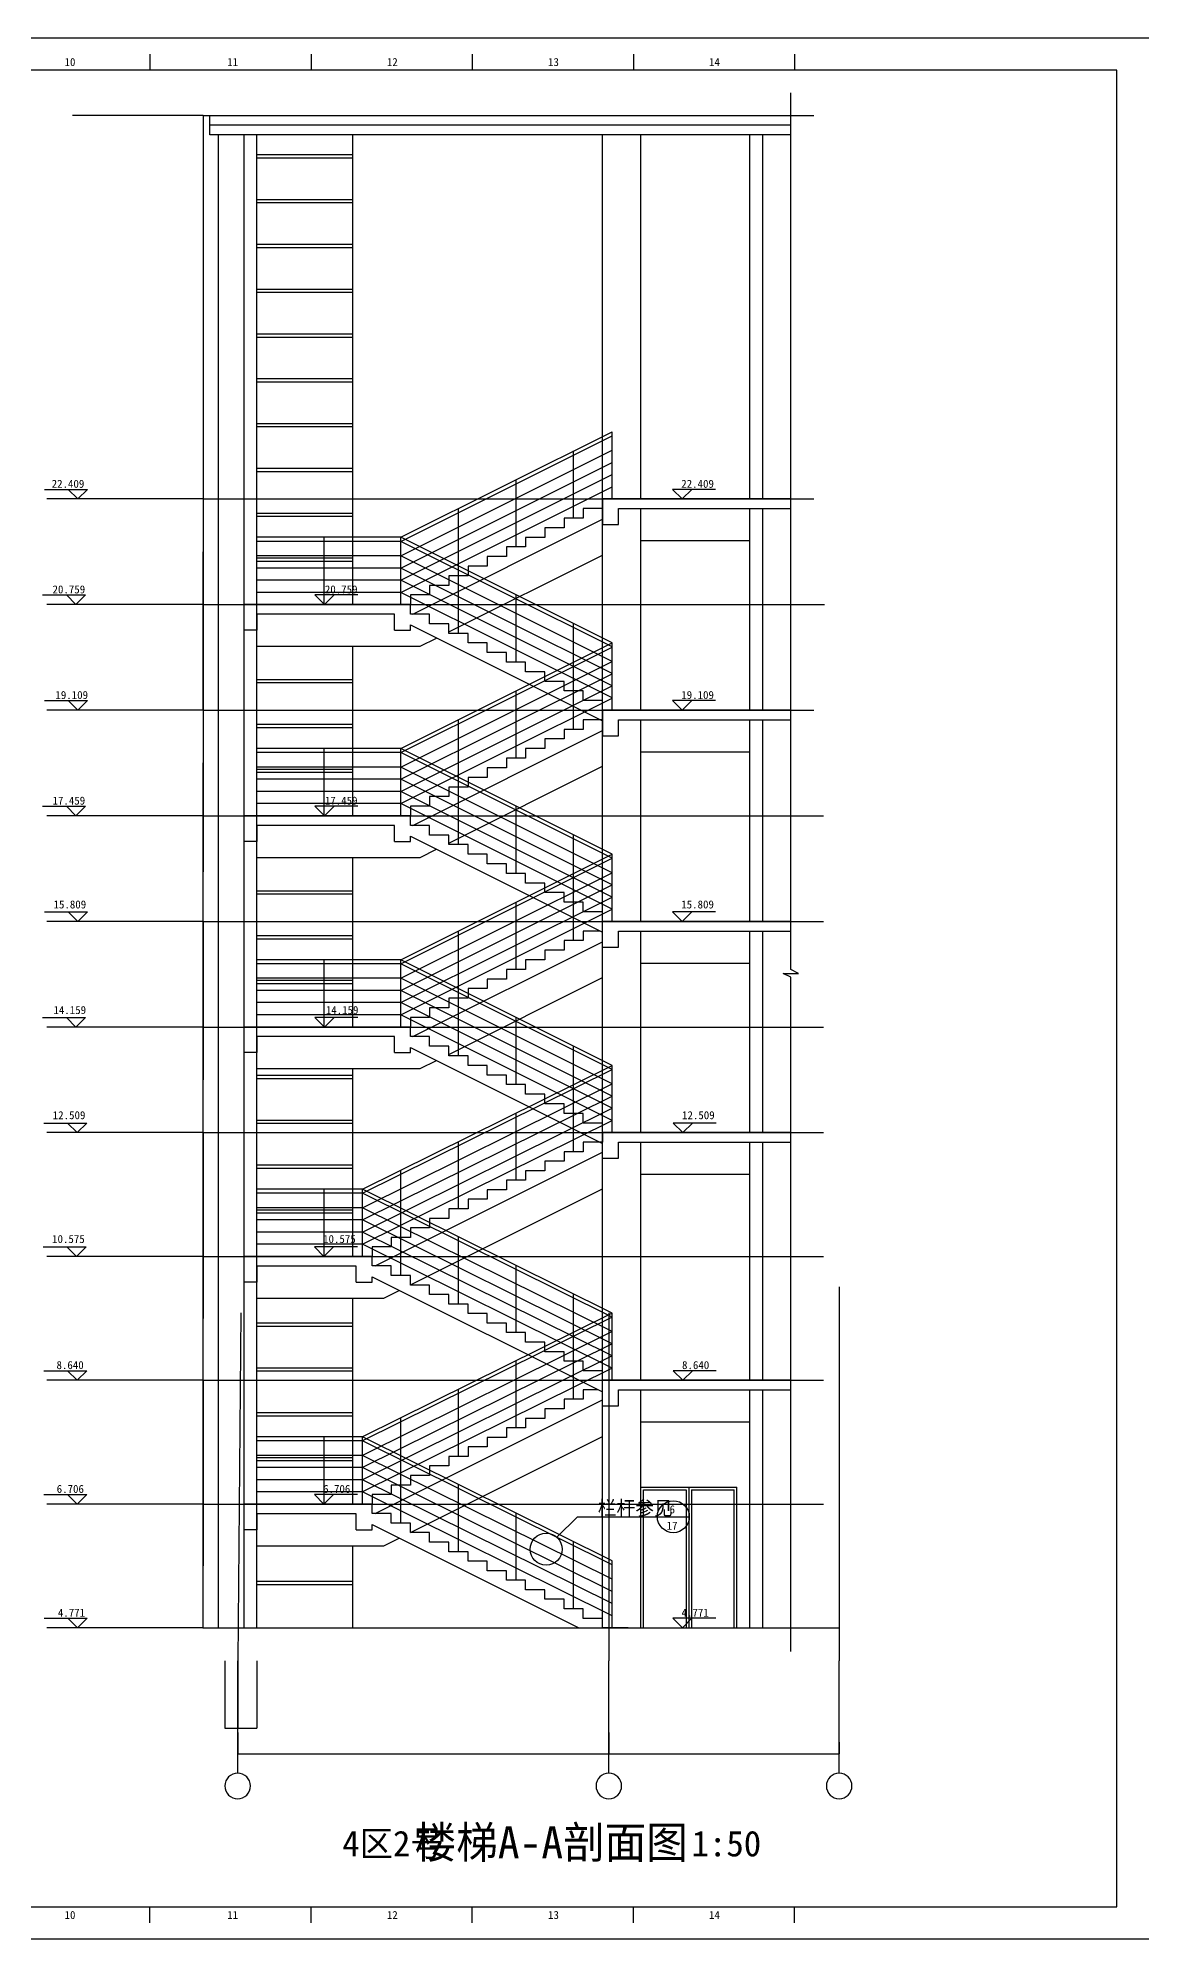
# Model space of a CAD drawing. Header units: metres. Extents: x 362710 to 404760, y -22906 to 6794.
# Drawn here: x 387397 to 404760, y -22906 to 6794 of the extents above; entities that cross this region are included whole.
import ezdxf

# ---------------------------------------------------------------- set-up
doc = ezdxf.new("R2010")
doc.units = ezdxf.units.M
for name, color, linetype in [('AXIS', 3, 'Continuous'), ('COLUMN', 1, 'Continuous'), ('DOTE', 251, 'Continuous'), ('STAIR1', 4, 'Continuous'), ('TEXT', 7, 'Continuous'), ('TK', 9, 'Continuous'), ('WINDOW', 142, 'Continuous'), ('文字', 21, 'Continuous'), ('标注', 3, 'Continuous'), ('详细尺寸', 3, 'Continuous')]:
    doc.layers.add(name, color=color, linetype=linetype)
doc.dimstyles.get("Standard").update_dxf_attribs({"dimtxt": 2.5, "dimasz": 2.5, "dimexe": 1.25, "dimexo": 0.625, "dimtad": 1, "dimcen": 2.5, "dimazin": 3, "dimtfac": 1, "dimtmove": 0, "dimatfit": 3})

# ---------------------------------------------------------------- blocks, each defined once
blk = doc.blocks.new('_AXISO')
blk.add_circle((0, 0), 0.5)
blk = doc.blocks.new('A$C0D6D0142')
at = {"layer": '标注'}
for p, q in [((600, 600), (0, 600)), ((0, 600), (600, 0)), ((2691.18, 600), (600, 600)), ((1200, 600), (600, 0))]:
    blk.add_line(p, q, dxfattribs=at)
blk = doc.blocks.new('*D1')
for p, q in [((389976.09, -10308.28), (389976.09, -12242.78)), ((389975.84, -12242.78), (389975.59, -12242.78)), ((389976.09, -14177.28), (389976.09, -12242.78)), ((389976.09, -12242.78), (389976.09, -12242.78)), ((389976.34, -12242.78), (389976.59, -12242.78))]:
    blk.add_line(p, q)
at = {"layer": 'Defpoints'}
for p in [(389976.09, -10308.28), (389976.09, -12242.78), (389976.09, -14177.28)]:
    blk.add_point(p, dxfattribs=at)
at = {"layer": '详细尺寸', "insert": (389976.09, -12241.655), "char_height": 1, "attachment_point": 5}
blk.add_mtext('0', dxfattribs=at)
blk = doc.blocks.new('*D2')
for p, q in [((389976.09, 5582.72), (389976.09, -6231.78)), ((389975.84, -6231.78), (389975.59, -6231.78)), ((389976.09, -18046.28), (389976.09, -6231.78)), ((389976.09, -6231.78), (389976.09, -6231.78)), ((389976.34, -6231.78), (389976.59, -6231.78))]:
    blk.add_line(p, q)
at = {"layer": 'Defpoints'}
for p in [(389976.09, 5582.72), (389976.09, -6231.78), (389976.09, -18046.28)]:
    blk.add_point(p, dxfattribs=at)
at = {"layer": '详细尺寸', "insert": (389976.09, -6230.655), "char_height": 1, "attachment_point": 5}
blk.add_mtext('0', dxfattribs=at)
blk = doc.blocks.new('*D3')
for p, q in [((389976.09, -10308.28), (389976.09, -11275.53)), ((389975.84, -11275.53), (389975.59, -11275.53)), ((389976.09, -12242.78), (389976.09, -11275.53)), ((389976.09, -11275.53), (389976.09, -11275.53)), ((389976.34, -11275.53), (389976.59, -11275.53))]:
    blk.add_line(p, q)
at = {"layer": 'Defpoints'}
for p in [(389976.09, -10308.28), (389976.09, -11275.53), (389976.09, -12242.78)]:
    blk.add_point(p, dxfattribs=at)
at = {"layer": '详细尺寸', "insert": (389976.09, -11274.405), "char_height": 1, "attachment_point": 5}
blk.add_mtext('149X13=0', dxfattribs=at)
blk = doc.blocks.new('*D4')
for p, q in [((389976.09, -12242.78), (389976.09, -13210.03)), ((389975.84, -13210.03), (389975.59, -13210.03)), ((389976.09, -14177.28), (389976.09, -13210.03)), ((389976.09, -13210.03), (389976.09, -13210.03)), ((389976.34, -13210.03), (389976.59, -13210.03))]:
    blk.add_line(p, q)
at = {"layer": 'Defpoints'}
for p in [(389976.09, -12242.78), (389976.09, -13210.03), (389976.09, -14177.28)]:
    blk.add_point(p, dxfattribs=at)
at = {"layer": '详细尺寸', "insert": (389976.09, -13208.905), "char_height": 1, "attachment_point": 5}
blk.add_mtext('149X13=0', dxfattribs=at)
blk = doc.blocks.new('*D5')
for p, q in [((396317.6, -19830.96), (396317.6, -20012.17)), ((399917.6, -19830.96), (399917.6, -20012.17)), ((396317.85, -20012.17), (398115.6, -20012.17)), ((398119.6, -20012.17), (399917.35, -20012.17))]:
    blk.add_line(p, q)
at = {"layer": 'Defpoints'}
for p in [(396317.6, -19830.96), (399917.6, -19830.96), (396317.6, -20012.17)]:
    blk.add_point(p, dxfattribs=at)
at = {"layer": 'AXIS', "insert": (398117.6, -20012.17), "char_height": 1, "attachment_point": 5}
blk.add_mtext('3600', dxfattribs=at)
blk = doc.blocks.new('*D22')
for p, q in [((390517.6, -18562.17), (390517.6, -19612.17)), ((390817.6, -18562.17), (390817.6, -19612.17)), ((390517.85, -19612.17), (390666.1, -19612.17)), ((390669.1, -19612.17), (390817.35, -19612.17))]:
    blk.add_line(p, q)
at = {"layer": 'Defpoints'}
for p in [(390517.6, -18562.17), (390817.6, -18562.17), (390517.6, -19612.17)]:
    blk.add_point(p, dxfattribs=at)
at = {"layer": '详细尺寸', "insert": (390667.6, -19612.17), "char_height": 1, "attachment_point": 5}
blk.add_mtext('300', dxfattribs=at)
blk = doc.blocks.new('*D23')
for p, q in [((390317.6, -18562.17), (390317.6, -19612.17)), ((390517.6, -18562.17), (390517.6, -19612.17)), ((390317.85, -19612.17), (390416.1, -19612.17)), ((390419.1, -19612.17), (390517.35, -19612.17))]:
    blk.add_line(p, q)
at = {"layer": 'Defpoints'}
for p in [(390317.6, -18562.17), (390517.6, -18562.17), (390317.6, -19612.17)]:
    blk.add_point(p, dxfattribs=at)
at = {"layer": '详细尺寸', "insert": (390417.6, -19612.17), "char_height": 1, "attachment_point": 5}
blk.add_mtext('200', dxfattribs=at)
blk = doc.blocks.new('*D24')
for p, q in [((390517.6, -19680.96), (390517.6, -20012.17)), ((396317.6, -19680.96), (396317.6, -20012.17)), ((390517.85, -20012.17), (393415.6, -20012.17)), ((393419.6, -20012.17), (396317.35, -20012.17))]:
    blk.add_line(p, q)
at = {"layer": 'Defpoints'}
for p in [(390517.6, -19680.96), (396317.6, -19680.96), (390517.6, -20012.17)]:
    blk.add_point(p, dxfattribs=at)
at = {"layer": 'AXIS', "insert": (393417.6, -20012.17), "char_height": 1, "attachment_point": 5}
blk.add_mtext('5800', dxfattribs=at)
blk = doc.blocks.new('*D31')
for p, q in [((389976.09, -14177.28), (389976.09, -16111.78)), ((389975.84, -16111.78), (389975.59, -16111.78)), ((389976.09, -18046.28), (389976.09, -16111.78)), ((389976.09, -16111.78), (389976.09, -16111.78)), ((389976.34, -16111.78), (389976.59, -16111.78))]:
    blk.add_line(p, q)
at = {"layer": 'Defpoints'}
for p in [(389976.09, -14177.28), (389976.09, -16111.78), (389976.09, -18046.28)]:
    blk.add_point(p, dxfattribs=at)
at = {"layer": '详细尺寸', "insert": (389976.09, -16110.655), "char_height": 1, "attachment_point": 5}
blk.add_mtext('0', dxfattribs=at)
blk = doc.blocks.new('*D34')
for p, q in [((389976.09, -14177.28), (389976.09, -15144.53)), ((389975.84, -15144.53), (389975.59, -15144.53)), ((389976.09, -16111.78), (389976.09, -15144.53)), ((389976.09, -15144.53), (389976.09, -15144.53)), ((389976.34, -15144.53), (389976.59, -15144.53))]:
    blk.add_line(p, q)
at = {"layer": 'Defpoints'}
for p in [(389976.09, -14177.28), (389976.09, -15144.53), (389976.09, -16111.78)]:
    blk.add_point(p, dxfattribs=at)
at = {"layer": '详细尺寸', "insert": (389976.09, -15143.405), "char_height": 1, "attachment_point": 5}
blk.add_mtext('149X13=0', dxfattribs=at)
blk = doc.blocks.new('*D40')
for p, q in [((389976.09, -16111.78), (389976.09, -17079.03)), ((389975.84, -17079.03), (389975.59, -17079.03)), ((389976.09, -18046.28), (389976.09, -17079.03)), ((389976.09, -17079.03), (389976.09, -17079.03)), ((389976.34, -17079.03), (389976.59, -17079.03))]:
    blk.add_line(p, q)
at = {"layer": 'Defpoints'}
for p in [(389976.09, -16111.78), (389976.09, -17079.03), (389976.09, -18046.28)]:
    blk.add_point(p, dxfattribs=at)
at = {"layer": '详细尺寸', "insert": (389976.09, -17077.905), "char_height": 1, "attachment_point": 5}
blk.add_mtext('149X13=0', dxfattribs=at)
blk = doc.blocks.new('*D50')
for p, q in [((389976.09, -408.28), (389976.09, -1233.28)), ((389975.84, -1233.28), (389975.59, -1233.28)), ((389976.09, -2058.28), (389976.09, -1233.28)), ((389976.09, -1233.28), (389976.09, -1233.28)), ((389976.34, -1233.28), (389976.59, -1233.28))]:
    blk.add_line(p, q)
at = {"layer": 'Defpoints'}
for p in [(389976.09, -408.28), (389976.09, -1233.28), (389976.09, -2058.28)]:
    blk.add_point(p, dxfattribs=at)
at = {"layer": '详细尺寸', "insert": (389976.09, -1232.155), "char_height": 1, "attachment_point": 5}
blk.add_mtext('150X11=0', dxfattribs=at)
blk = doc.blocks.new('*D51')
for p, q in [((389976.09, -408.28), (389976.09, -2058.28)), ((389975.84, -2058.28), (389975.59, -2058.28)), ((389976.09, -3708.28), (389976.09, -2058.28)), ((389976.09, -2058.28), (389976.09, -2058.28)), ((389976.34, -2058.28), (389976.59, -2058.28))]:
    blk.add_line(p, q)
at = {"layer": 'Defpoints'}
for p in [(389976.09, -408.28), (389976.09, -2058.28), (389976.09, -3708.28)]:
    blk.add_point(p, dxfattribs=at)
at = {"layer": '详细尺寸', "insert": (389976.09, -2057.155), "char_height": 1, "attachment_point": 5}
blk.add_mtext('0', dxfattribs=at)
blk = doc.blocks.new('*D54')
for p, q in [((389976.09, -3708.28), (389976.09, -5358.28)), ((389975.84, -5358.28), (389975.59, -5358.28)), ((389976.09, -7008.28), (389976.09, -5358.28)), ((389976.09, -5358.28), (389976.09, -5358.28)), ((389976.34, -5358.28), (389976.59, -5358.28))]:
    blk.add_line(p, q)
at = {"layer": 'Defpoints'}
for p in [(389976.09, -3708.28), (389976.09, -5358.28), (389976.09, -7008.28)]:
    blk.add_point(p, dxfattribs=at)
at = {"layer": '详细尺寸', "insert": (389976.09, -5357.155), "char_height": 1, "attachment_point": 5}
blk.add_mtext('0', dxfattribs=at)
blk = doc.blocks.new('*D55')
for p, q in [((389976.09, -5358.28), (389976.09, -6183.28)), ((389975.84, -6183.28), (389975.59, -6183.28)), ((389976.09, -7008.28), (389976.09, -6183.28)), ((389976.09, -6183.28), (389976.09, -6183.28)), ((389976.34, -6183.28), (389976.59, -6183.28))]:
    blk.add_line(p, q)
at = {"layer": 'Defpoints'}
for p in [(389976.09, -5358.28), (389976.09, -6183.28), (389976.09, -7008.28)]:
    blk.add_point(p, dxfattribs=at)
at = {"layer": '详细尺寸', "insert": (389976.09, -6182.155), "char_height": 1, "attachment_point": 5}
blk.add_mtext('150X11=0', dxfattribs=at)
blk = doc.blocks.new('*D58')
for p, q in [((389976.09, -7008.28), (389976.09, -8658.28)), ((389975.84, -8658.28), (389975.59, -8658.28)), ((389976.09, -10308.28), (389976.09, -8658.28)), ((389976.09, -8658.28), (389976.09, -8658.28)), ((389976.34, -8658.28), (389976.59, -8658.28))]:
    blk.add_line(p, q)
at = {"layer": 'Defpoints'}
for p in [(389976.09, -7008.28), (389976.09, -8658.28), (389976.09, -10308.28)]:
    blk.add_point(p, dxfattribs=at)
at = {"layer": '详细尺寸', "insert": (389976.09, -8657.155), "char_height": 1, "attachment_point": 5}
blk.add_mtext('0', dxfattribs=at)
blk = doc.blocks.new('*D59')
for p, q in [((389976.09, -8658.28), (389976.09, -9483.28)), ((389975.84, -9483.28), (389975.59, -9483.28)), ((389976.09, -10308.28), (389976.09, -9483.28)), ((389976.09, -9483.28), (389976.09, -9483.28)), ((389976.34, -9483.28), (389976.59, -9483.28))]:
    blk.add_line(p, q)
at = {"layer": 'Defpoints'}
for p in [(389976.09, -8658.28), (389976.09, -9483.28), (389976.09, -10308.28)]:
    blk.add_point(p, dxfattribs=at)
at = {"layer": '详细尺寸', "insert": (389976.09, -9482.155), "char_height": 1, "attachment_point": 5}
blk.add_mtext('150X11=0', dxfattribs=at)
blk = doc.blocks.new('*D83')
for p, q in [((389976.09, -7008.28), (389976.09, -7833.28)), ((389975.84, -7833.28), (389975.59, -7833.28)), ((389976.09, -8658.28), (389976.09, -7833.28)), ((389976.09, -7833.28), (389976.09, -7833.28)), ((389976.34, -7833.28), (389976.59, -7833.28))]:
    blk.add_line(p, q)
at = {"layer": 'Defpoints'}
for p in [(389976.09, -7008.28), (389976.09, -7833.28), (389976.09, -8658.28)]:
    blk.add_point(p, dxfattribs=at)
at = {"layer": '详细尺寸', "insert": (389976.09, -7832.155), "char_height": 1, "attachment_point": 5}
blk.add_mtext('150X11=0', dxfattribs=at)
blk = doc.blocks.new('*D87')
for p, q in [((389976.09, -2058.28), (389976.09, -2883.28)), ((389975.84, -2883.28), (389975.59, -2883.28)), ((389976.09, -3708.28), (389976.09, -2883.28)), ((389976.09, -2883.28), (389976.09, -2883.28)), ((389976.34, -2883.28), (389976.59, -2883.28))]:
    blk.add_line(p, q)
at = {"layer": 'Defpoints'}
for p in [(389976.09, -2058.28), (389976.09, -2883.28), (389976.09, -3708.28)]:
    blk.add_point(p, dxfattribs=at)
at = {"layer": '详细尺寸', "insert": (389976.09, -2882.155), "char_height": 1, "attachment_point": 5}
blk.add_mtext('150X11=0', dxfattribs=at)
blk = doc.blocks.new('*D91')
for p, q in [((389976.09, -3708.28), (389976.09, -4533.28)), ((389975.84, -4533.28), (389975.59, -4533.28)), ((389976.09, -5358.28), (389976.09, -4533.28)), ((389976.09, -4533.28), (389976.09, -4533.28)), ((389976.34, -4533.28), (389976.59, -4533.28))]:
    blk.add_line(p, q)
at = {"layer": 'Defpoints'}
for p in [(389976.09, -3708.28), (389976.09, -4533.28), (389976.09, -5358.28)]:
    blk.add_point(p, dxfattribs=at)
at = {"layer": '详细尺寸', "insert": (389976.09, -4532.155), "char_height": 1, "attachment_point": 5}
blk.add_mtext('150X11=0', dxfattribs=at)

msp = doc.modelspace()

# ---------------------------------------------------------------- linework, layer by layer
for p, q in [((389976.09, 5582.72), (387934.16, 5582.72)), ((390084.86, 5582.72), (399160.92, 5582.72)), ((390084.86, 5432.72), (390084.86, 5582.72)), ((390217.6, -18046.28), (390217.6, 5282.72)), ((390617.6, -18046.28), (390617.6, 5282.72)), ((390817.6, -18046.28), (390817.6, 5282.72)), ((392317.6, -2058.28), (392317.6, 5282.72)), ((396217.6, -14177.28), (396217.6, 5282.72)), ((396217.6, -3708.28), (396217.6, 5282.72)), ((396817.6, -408.28), (396817.6, 5282.72)), ((398517.6, 5282.72), (398517.6, -408.28)), ((398717.6, 5282.72), (398717.6, -408.28)), ((393067.6, -1007.09), (396367.6, 642.91)), ((396367.6, -407.09), (396367.6, 642.91)), ((393067.6, -1070.09), (396367.6, 579.91)), ((393067.6, -1297.09), (396367.6, 352.91)), ((395767.6, -708.28), (395767.6, 341.72)), ((393067.6, -1487.09), (396367.6, 162.91)), ((393067.6, -1677.09), (396367.6, -27.09)), ((393067.6, -1867.09), (396367.6, -217.09)), ((394867.6, -1158.28), (394867.6, -108.28)), ((389976.09, -408.28), (387534.16, -408.28)), ((393967.6, -1608.28), (393967.6, -558.28)), ((396817.6, -3708.28), (396817.6, -558.28)), ((398517.6, -558.28), (398517.6, -3708.28)), ((398717.6, -558.28), (398717.6, -3708.28)), ((393067.6, -1007.09), (390817.6, -1007.09)), ((393067.6, -1070.09), (390817.6, -1070.09)), ((391867.6, -2057.09), (391867.6, -1007.09)), ((396367.6, -2657.09), (393067.6, -1007.09)), ((393067.6, -2057.09), (393067.6, -1007.09)), ((396367.6, -2720.09), (393067.6, -1070.09)), ((396817.6, -1058.28), (398517.6, -1058.28)), ((393067.6, -1297.09), (390817.6, -1297.09)), ((396367.6, -2947.09), (393067.6, -1297.09)), ((393817.6, -2485), (396217.6, -1285)), ((393967.6, -2508.28), (393967.6, -1458.28)), ((393067.6, -1487.09), (390817.6, -1487.09)), ((393067.6, -1677.09), (390817.6, -1677.09)), ((396367.6, -3137.09), (393067.6, -1487.09)), ((396367.6, -3327.09), (393067.6, -1677.09)), ((389976.09, -2058.28), (387534.16, -2058.28)), ((393067.6, -1867.09), (390817.6, -1867.09)), ((396367.6, -3517.09), (393067.6, -1867.09)), ((394867.6, -2958.28), (394867.6, -1908.28)), ((395767.6, -3408.28), (395767.6, -2358.28)), ((393067.6, -4308.28), (396367.6, -2658.28)), ((393371.04, -2708.28), (393626.62, -2580.49)), ((396367.6, -3708.28), (396367.6, -2658.28)), ((390817.6, -2708.28), (393371.04, -2708.28)), ((392317.6, -5358.28), (392317.6, -2708.28)), ((393067.6, -4371.28), (396367.6, -2721.28)), ((393067.6, -4598.28), (396367.6, -2948.28)), ((395767.6, -4008.28), (395767.6, -2958.28)), ((393067.6, -4788.28), (396367.6, -3138.28)), ((393067.6, -4978.28), (396367.6, -3328.28)), ((393067.6, -5168.28), (396367.6, -3518.28)), ((394867.6, -4458.28), (394867.6, -3408.28)), ((389976.09, -3708.28), (387534.16, -3708.28)), ((393967.6, -4908.28), (393967.6, -3858.28)), ((396817.6, -7008.28), (396817.6, -3858.28)), ((398517.6, -3858.28), (398517.6, -7008.28)), ((398717.6, -3858.28), (398717.6, -7008.28)), ((396217.6, -6858.28), (396217.6, -4108.28)), ((393067.6, -4307.09), (390817.6, -4307.09)), ((393067.6, -4370.09), (390817.6, -4370.09)), ((391867.6, -5357.09), (391867.6, -4307.09)), ((396367.6, -5958.28), (393067.6, -4308.28)), ((393067.6, -5358.28), (393067.6, -4308.28)), ((396367.6, -6021.28), (393067.6, -4371.28)), ((396817.6, -4358.28), (398517.6, -4358.28)), ((393067.6, -4597.09), (390817.6, -4597.09)), ((396367.6, -6248.28), (393067.6, -4598.28)), ((393817.6, -5785), (396217.6, -4585)), ((393067.6, -4787.09), (390817.6, -4787.09)), ((393067.6, -4977.09), (390817.6, -4977.09)), ((396367.6, -6438.28), (393067.6, -4788.28)), ((396367.6, -6628.28), (393067.6, -4978.28)), ((393967.6, -5808.28), (393967.6, -4758.28)), ((393067.6, -5167.09), (390817.6, -5167.09)), ((396367.6, -6818.28), (393067.6, -5168.28)), ((394867.6, -6258.28), (394867.6, -5208.28)), ((389976.09, -5358.28), (387534.16, -5358.28)), ((393371.04, -6008.28), (393626.62, -5880.49)), ((395767.6, -6708.28), (395767.6, -5658.28)), ((390817.6, -6008.28), (393371.04, -6008.28)), ((392317.6, -8658.28), (392317.6, -6008.28)), ((393067.6, -7607.09), (396367.6, -5957.09)), ((393067.6, -7670.09), (396367.6, -6020.09)), ((396367.6, -7007.09), (396367.6, -5957.09)), ((393067.6, -7897.09), (396367.6, -6247.09)), ((393067.6, -8087.09), (396367.6, -6437.09)), ((395767.6, -7308.28), (395767.6, -6258.28)), ((393067.6, -8277.09), (396367.6, -6627.09)), ((393067.6, -8467.09), (396367.6, -6817.09)), ((394867.6, -7758.28), (394867.6, -6708.28)), ((389976.09, -7008.28), (387534.16, -7008.28)), ((393967.6, -8208.28), (393967.6, -7158.28)), ((396217.6, -10158.28), (396217.6, -7408.28)), ((396817.6, -10308.28), (396817.6, -7158.28)), ((398517.6, -7158.28), (398517.6, -10308.28)), ((398717.6, -7158.28), (398717.6, -10308.28)), ((393067.6, -7607.09), (390817.6, -7607.09)), ((393067.6, -7670.09), (390817.6, -7670.09)), ((391867.6, -8657.09), (391867.6, -7607.09)), ((393067.6, -8657.09), (393067.6, -7607.09)), ((396367.6, -9257.09), (393067.6, -7607.09)), ((396367.6, -9320.09), (393067.6, -7670.09)), ((396817.6, -7658.28), (398517.6, -7658.28)), ((393067.6, -7897.09), (390817.6, -7897.09)), ((396367.6, -9547.09), (393067.6, -7897.09)), ((393817.6, -9085), (396217.6, -7885)), ((393067.6, -8087.09), (390817.6, -8087.09)), ((393067.6, -8277.09), (390817.6, -8277.09)), ((396367.6, -9737.09), (393067.6, -8087.09)), ((396367.6, -9927.09), (393067.6, -8277.09)), ((393967.6, -9108.28), (393967.6, -8058.28)), ((393067.6, -8467.09), (390817.6, -8467.09)), ((396367.6, -10117.09), (393067.6, -8467.09)), ((394867.6, -9558.28), (394867.6, -8508.28)), ((389976.09, -8658.28), (387534.16, -8658.28)), ((393371.04, -9308.28), (393626.62, -9180.49)), ((395767.6, -10008.28), (395767.6, -8958.28)), ((390817.6, -9308.28), (393371.04, -9308.28)), ((392317.6, -12242.78), (392317.6, -9308.28)), ((392467.6, -11192.78), (396367.6, -9257.09)), ((392467.6, -11255.78), (396367.6, -9320.09)), ((396367.6, -10307.09), (396367.6, -9257.09)), ((392467.6, -11482.78), (396367.6, -9547.09)), ((392467.6, -11672.78), (396367.6, -9737.09)), ((395767.6, -10605.9), (395767.6, -9555.9)), ((392467.6, -11862.78), (396367.6, -9927.09)), ((394867.6, -11052.32), (394867.6, -10002.32)), ((389976.09, -10308.28), (387534.16, -10308.28)), ((392467.6, -12052.78), (396367.6, -10117.09)), ((393967.6, -11498.74), (393967.6, -10448.74)), ((396817.6, -14177.28), (396817.6, -10458.28)), ((398517.6, -10458.28), (398517.6, -14177.28)), ((398717.6, -10458.28), (398717.6, -14177.28)), ((393067.6, -11945.17), (393067.6, -10895.17)), ((396217.6, -13458.28), (396217.6, -10708.28)), ((396817.6, -10958.28), (398517.6, -10958.28)), ((392467.6, -11191.59), (390817.6, -11191.59)), ((392467.6, -11254.59), (390817.6, -11254.59)), ((391867.6, -12241.59), (391867.6, -11191.59)), ((392467.6, -12242.78), (392467.6, -11191.59)), ((396367.6, -13127.28), (392467.6, -11192.78)), ((396367.6, -13190.28), (392467.6, -11255.78)), ((393217.6, -12685), (396217.6, -11185)), ((392467.6, -11481.59), (390817.6, -11481.59)), ((396367.6, -13417.28), (392467.6, -11482.78)), ((393067.6, -12540.4), (393067.6, -11490.4)), ((392467.6, -11671.59), (390817.6, -11671.59)), ((392467.6, -11861.59), (390817.6, -11861.59)), ((396367.6, -13607.28), (392467.6, -11672.78)), ((396367.6, -13797.28), (392467.6, -11862.78)), ((392467.6, -12051.59), (390817.6, -12051.59)), ((396367.6, -13987.28), (392467.6, -12052.78)), ((393967.6, -12986.82), (393967.6, -11936.82)), ((389976.09, -12242.78), (387534.16, -12242.78)), ((394867.6, -13433.24), (394867.6, -12383.24)), ((390817.6, -12892.78), (392802.04, -12892.78)), ((392317.6, -16111.78), (392317.6, -12892.78)), ((392802.04, -12892.78), (393042.12, -12772.74)), ((395767.6, -13879.67), (395767.6, -12829.67)), ((396367.6, -13127.28), (392467.6, -15061.78)), ((396367.6, -13190.28), (392467.6, -15124.78)), ((396367.6, -14177.28), (396367.6, -13127.28)), ((396367.6, -13417.28), (392467.6, -15351.78)), ((396367.6, -13607.28), (392467.6, -15541.78)), ((395767.6, -14474.9), (395767.6, -13424.9)), ((396367.6, -13797.28), (392467.6, -15731.78)), ((394867.6, -14921.32), (394867.6, -13871.32)), ((389976.09, -14177.28), (387534.16, -14177.28)), ((396367.6, -13987.28), (392467.6, -15921.78)), ((396217.6, -16908.28), (396217.6, -14008.28)), ((393967.6, -15367.74), (393967.6, -14317.74)), ((396817.6, -18046.28), (396817.6, -14327.28)), ((398517.6, -14327.28), (398517.6, -18046.28)), ((398717.6, -14327.28), (398717.6, -18046.28)), ((393067.6, -15814.17), (393067.6, -14764.17)), ((396217.6, -18046.28), (396217.6, -14577.28)), ((396817.6, -14827.28), (398517.6, -14827.28)), ((392467.6, -15060.59), (390817.6, -15060.59)), ((392467.6, -15123.59), (390817.6, -15123.59)), ((391867.6, -16110.59), (391867.6, -15060.59)), ((392467.6, -16111.78), (392467.6, -15061.78)), ((396367.6, -16996.28), (392467.6, -15061.78)), ((396367.6, -17059.28), (392467.6, -15124.78)), ((393217.6, -16554), (396217.6, -15054)), ((392467.6, -15350.59), (390817.6, -15350.59)), ((396367.6, -17286.28), (392467.6, -15351.78)), ((393067.6, -16409.4), (393067.6, -15359.4)), ((392467.6, -15540.59), (390817.6, -15540.59)), ((392467.6, -15730.59), (390817.6, -15730.59)), ((396367.6, -17476.28), (392467.6, -15541.78)), ((396367.6, -17666.28), (392467.6, -15731.78)), ((392467.6, -15920.59), (390817.6, -15920.59)), ((396367.6, -17856.28), (392467.6, -15921.78)), ((393967.6, -16855.82), (393967.6, -15805.82)), ((389976.09, -16111.78), (387534.16, -16111.78)), ((394867.6, -17302.24), (394867.6, -16252.24)), ((390817.6, -16761.78), (392802.04, -16761.78)), ((392317.6, -18046.28), (392317.6, -16761.78)), ((392802.04, -16761.78), (393042.12, -16641.74)), ((395767.6, -17748.67), (395767.6, -16698.67)), ((396367.6, -18046.28), (396367.6, -16996.28)), ((389976.09, -18046.28), (387534.16, -18046.28))]:
    msp.add_line(p, q)
at = {"layer": 'AXIS'}
for p, q in [((390517.6, -20315.66), (390517.6, -18562.17)), ((396317.6, -20315.66), (396317.6, -18562.17)), ((399917.6, -20315.66), (399917.6, -18562.17))]:
    msp.add_line(p, q, dxfattribs=at)
at = {"layer": 'COLUMN'}
for p, q in [((399160.92, 5432.72), (390084.86, 5432.72)), ((390084.86, 5282.72), (390084.86, 5432.72)), ((399160.92, 5282.72), (390084.86, 5282.72)), ((396217.6, -808.28), (396467.6, -808.28)), ((392967.6, -2458.28), (392967.6, -2208.28)), ((393217.6, -2375.99), (396217.6, -3875.99)), ((393217.6, -2458.28), (393217.6, -2375.99)), ((392967.6, -2458.28), (393217.6, -2458.28)), ((396217.6, -4108.28), (396467.6, -4108.28)), ((392967.6, -5758.28), (392967.6, -5508.28)), ((392967.6, -5758.28), (393217.6, -5758.28)), ((393217.6, -5675.99), (396217.6, -7175.99)), ((393217.6, -5758.28), (393217.6, -5675.99)), ((396217.6, -7408.28), (396217.6, -7175.99)), ((396217.6, -7408.28), (396467.6, -7408.28)), ((392967.6, -9058.28), (392967.6, -8808.28)), ((392967.6, -9058.28), (393217.6, -9058.28)), ((393217.6, -8975.99), (396217.6, -10475.99)), ((393217.6, -9058.28), (393217.6, -8975.99)), ((396217.6, -10708.28), (396217.6, -10475.99)), ((396217.6, -10708.28), (396467.6, -10708.28)), ((392367.6, -12642.78), (392367.6, -12392.78)), ((392367.6, -12642.78), (392617.6, -12642.78)), ((392617.6, -12560.49), (396217.6, -14360.49)), ((392617.6, -12642.78), (392617.6, -12560.49)), ((396217.6, -14577.28), (396217.6, -14360.49)), ((396217.6, -14577.28), (396467.6, -14577.28)), ((392367.6, -16511.78), (392367.6, -16261.78)), ((392367.6, -16511.78), (392617.6, -16511.78)), ((392617.6, -16429.49), (395851.19, -18046.28)), ((392617.6, -16511.78), (392617.6, -16429.49)), ((389973.62, -18046.28), (399917.57, -18046.28))]:
    msp.add_line(p, q, dxfattribs=at)
for points in [[(399160.92, -408.28), (396217.6, -408.28), (396217.6, -808.28)], [(396467.6, -808.28), (396467.6, -558.28), (399160.92, -558.28)], [(399160.92, -3708.28), (396217.6, -3708.28), (396217.6, -3558.28), (395917.6, -3558.28), (395917.6, -3408.28), (395617.6, -3408.28), (395617.6, -3258.28), (395317.6, -3258.28), (395317.6, -3108.28), (395017.6, -3108.28), (395017.6, -2958.28), (394717.6, -2958.28), (394717.6, -2808.28), (394417.6, -2808.28), (394417.6, -2658.28), (394117.6, -2658.28), (394117.6, -2508.28), (393817.6, -2508.28), (393817.6, -2358.28), (393517.6, -2358.28), (393517.6, -2208.28), (393217.6, -2208.28), (393217.6, -2058.28), (390617.6, -2058.28)], [(392967.6, -2208.28), (390817.6, -2208.28), (390817.6, -2458.28), (390617.6, -2458.28), (390617.6, -2058.28)], [(399160.92, -3708.28), (396217.6, -3708.28), (396217.6, -4108.28)], [(396467.6, -4108.28), (396467.6, -3858.28), (399160.92, -3858.28)], [(399160.92, -7008.28), (396217.6, -7008.28), (396217.6, -6858.28), (395917.6, -6858.28), (395917.6, -6708.28), (395617.6, -6708.28), (395617.6, -6558.28), (395317.6, -6558.28), (395317.6, -6408.28), (395017.6, -6408.28), (395017.6, -6258.28), (394717.6, -6258.28), (394717.6, -6108.28), (394417.6, -6108.28), (394417.6, -5958.28), (394117.6, -5958.28), (394117.6, -5808.28), (393817.6, -5808.28), (393817.6, -5658.28), (393517.6, -5658.28), (393517.6, -5508.28), (393217.6, -5508.28), (393217.6, -5358.28), (390617.6, -5358.28)], [(392967.6, -5508.28), (390817.6, -5508.28), (390817.6, -5758.28), (390617.6, -5758.28), (390617.6, -5358.28)], [(396467.6, -7408.28), (396467.6, -7158.28), (399160.92, -7158.28)], [(399160.92, -10308.28), (396217.6, -10308.28), (396217.6, -10158.28), (395917.6, -10158.28), (395917.6, -10008.28), (395617.6, -10008.28), (395617.6, -9858.28), (395317.6, -9858.28), (395317.6, -9708.28), (395017.6, -9708.28), (395017.6, -9558.28), (394717.6, -9558.28), (394717.6, -9408.28), (394417.6, -9408.28), (394417.6, -9258.28), (394117.6, -9258.28), (394117.6, -9108.28), (393817.6, -9108.28), (393817.6, -8958.28), (393517.6, -8958.28), (393517.6, -8808.28), (393217.6, -8808.28), (393217.6, -8658.28), (390617.6, -8658.28)], [(392967.6, -8808.28), (390817.6, -8808.28), (390817.6, -9058.28), (390617.6, -9058.28), (390617.6, -8658.28)], [(396467.6, -10708.28), (396467.6, -10458.28), (399160.92, -10458.28)], [(399160.92, -14177.28), (396217.6, -14177.28), (396217.6, -14028.47), (395917.6, -14028.47), (395917.6, -13879.67), (395617.6, -13879.67), (395617.6, -13730.86), (395317.6, -13730.86), (395317.6, -13582.05), (395017.6, -13582.05), (395017.6, -13433.24), (394717.6, -13433.24), (394717.6, -13284.43), (394417.6, -13284.43), (394417.6, -13135.63), (394117.6, -13135.63), (394117.6, -12986.82), (393817.6, -12986.82), (393817.6, -12838.01), (393517.6, -12838.01), (393517.6, -12689.2), (393217.6, -12689.2), (393217.6, -12540.4), (392917.6, -12540.4), (392917.6, -12391.59), (392617.6, -12391.59), (392617.6, -12242.78), (390617.6, -12242.78)], [(392367.6, -12392.78), (390817.6, -12392.78), (390817.6, -12642.78), (390617.6, -12642.78), (390617.6, -12242.78)], [(396467.6, -14577.28), (396467.6, -14327.28), (399160.92, -14327.28)], [(396617.6, -18046.28), (396217.6, -18046.28), (396217.6, -17897.47), (395917.6, -17897.47), (395917.6, -17748.67), (395617.6, -17748.67), (395617.6, -17599.86), (395317.6, -17599.86), (395317.6, -17451.05), (395017.6, -17451.05), (395017.6, -17302.24), (394717.6, -17302.24), (394717.6, -17153.43), (394417.6, -17153.43), (394417.6, -17004.63), (394117.6, -17004.63), (394117.6, -16855.82), (393817.6, -16855.82), (393817.6, -16707.01), (393517.6, -16707.01), (393517.6, -16558.2), (393217.6, -16558.2), (393217.6, -16409.4), (392917.6, -16409.4), (392917.6, -16260.59), (392617.6, -16260.59), (392617.6, -16111.78), (390617.6, -16111.78)], [(392367.6, -16261.78), (390817.6, -16261.78), (390817.6, -16511.78), (390617.6, -16511.78), (390617.6, -16111.78)]]:
    msp.add_lwpolyline(points, dxfattribs=at)
at = {"layer": 'DOTE'}
for p, q in [((389976.09, 5582.72), (399520.61, 5582.72)), ((389976.09, -408.28), (399520.61, -408.28)), ((389995.01, -2058.28), (399689.53, -2058.28)), ((389976.09, -3708.28), (399520.61, -3708.28)), ((389976.09, -5358.28), (399670.61, -5358.28)), ((389976.09, -7008.28), (399670.61, -7008.28)), ((389976.09, -8658.28), (399670.61, -8658.28)), ((389976.09, -10308.28), (399670.61, -10308.28)), ((389976.09, -12242.78), (399670.61, -12242.78)), ((399917.6, -12715.59), (399917.6, -18562.17)), ((390567.6, -13122.57), (390517.6, -18562.17)), ((396317.6, -13122.57), (396317.6, -18562.17)), ((389976.09, -14177.28), (399670.61, -14177.28)), ((389976.09, -16111.78), (399670.61, -16111.78)), ((389976.09, -18046.28), (399670.61, -18046.28))]:
    msp.add_line(p, q, dxfattribs=at)
at = {"layer": 'STAIR1'}
for p, q in [((399160.92, -7759.97), (399160.92, 5938.32)), ((393253.01, -2208.28), (396217.6, -725.99)), ((393253.01, -5508.28), (396217.6, -4025.99)), ((393253.01, -8808.28), (396217.6, -7325.99)), ((399040.92, -7819.97), (399280.92, -7819.97)), ((399160.92, -7879.97), (399040.92, -7819.97)), ((399280.92, -7819.97), (399160.92, -7759.97)), ((399160.92, -18417.35), (399160.92, -7879.97)), ((392664.93, -12391.59), (396217.6, -10615.25)), ((392664.93, -16260.59), (396217.6, -14484.25))]:
    msp.add_line(p, q, dxfattribs=at)
for points in [[(396217.6, -558.28), (395917.6, -558.28), (395917.6, -708.28), (395617.6, -708.28), (395617.6, -858.28), (395317.6, -858.28), (395317.6, -1008.28), (395017.6, -1008.28), (395017.6, -1158.28), (394717.6, -1158.28), (394717.6, -1308.28), (394417.6, -1308.28), (394417.6, -1458.28), (394117.6, -1458.28), (394117.6, -1608.28), (393817.6, -1608.28), (393817.6, -1758.28), (393517.6, -1758.28), (393517.6, -1908.28), (393217.6, -1908.28), (393217.6, -2058.28), (393217.6, -2058.28)], [(396217.6, -3858.28), (395917.6, -3858.28), (395917.6, -4008.28), (395617.6, -4008.28), (395617.6, -4158.28), (395317.6, -4158.28), (395317.6, -4308.28), (395017.6, -4308.28), (395017.6, -4458.28), (394717.6, -4458.28), (394717.6, -4608.28), (394417.6, -4608.28), (394417.6, -4758.28), (394117.6, -4758.28), (394117.6, -4908.28), (393817.6, -4908.28), (393817.6, -5058.28), (393517.6, -5058.28), (393517.6, -5208.28), (393217.6, -5208.28), (393217.6, -5358.28), (393217.6, -5358.28)], [(396182.19, -7158.28), (395917.6, -7158.28), (395917.6, -7308.28), (395617.6, -7308.28), (395617.6, -7458.28), (395317.6, -7458.28), (395317.6, -7608.28), (395017.6, -7608.28), (395017.6, -7758.28), (394717.6, -7758.28), (394717.6, -7908.28), (394417.6, -7908.28), (394417.6, -8058.28), (394117.6, -8058.28), (394117.6, -8208.28), (393817.6, -8208.28), (393817.6, -8358.28), (393517.6, -8358.28), (393517.6, -8508.28), (393217.6, -8508.28), (393217.6, -8658.28), (393217.6, -8658.28)], [(396617.6, -10308.28), (396217.6, -10308.28), (396217.6, -10457.09), (395917.6, -10457.09), (395917.6, -10605.9), (395617.6, -10605.9), (395617.6, -10754.7), (395317.6, -10754.7), (395317.6, -10903.51), (395017.6, -10903.51), (395017.6, -11052.32), (394717.6, -11052.32), (394717.6, -11201.13), (394417.6, -11201.13), (394417.6, -11349.93), (394117.6, -11349.93), (394117.6, -11498.74), (393817.6, -11498.74), (393817.6, -11647.55), (393517.6, -11647.55), (393517.6, -11796.36), (393217.6, -11796.36), (393217.6, -11945.17), (392917.6, -11945.17), (392917.6, -12093.97), (392617.6, -12093.97), (392617.6, -12242.78), (392617.6, -12242.78)], [(396148.8, -14326.09), (395917.6, -14326.09), (395917.6, -14474.9), (395617.6, -14474.9), (395617.6, -14623.7), (395317.6, -14623.7), (395317.6, -14772.51), (395017.6, -14772.51), (395017.6, -14921.32), (394717.6, -14921.32), (394717.6, -15070.13), (394417.6, -15070.13), (394417.6, -15218.93), (394117.6, -15218.93), (394117.6, -15367.74), (393817.6, -15367.74), (393817.6, -15516.55), (393517.6, -15516.55), (393517.6, -15665.36), (393217.6, -15665.36), (393217.6, -15814.17), (392917.6, -15814.17), (392917.6, -15962.97), (392617.6, -15962.97), (392617.6, -16111.78), (392617.6, -16111.78)]]:
    msp.add_lwpolyline(points, dxfattribs=at)
at = {"layer": 'TK'}
for p, q in [((404759.66, 6793.57), (362709.66, 6793.57)), ((389147.16, 6543.57), (389147.16, 6293.57)), ((391665.91, 6543.57), (391665.91, 6293.57)), ((394184.66, 6543.57), (394184.66, 6293.57)), ((396703.41, 6543.57), (396703.41, 6293.57)), ((399222.16, 6543.57), (399222.16, 6293.57)), ((389147.16, -22656.43), (389147.16, -22406.43)), ((391665.91, -22656.43), (391665.91, -22406.43)), ((394184.66, -22656.43), (394184.66, -22406.43)), ((396703.41, -22656.43), (396703.41, -22406.43)), ((399222.16, -22656.43), (399222.16, -22406.43)), ((362709.66, -22906.43), (404759.66, -22906.43))]:
    msp.add_line(p, q, dxfattribs=at)
msp.add_lwpolyline([(404259.66, 6293.57), (363959.66, 6293.57), (363959.66, -22406.43), (404259.66, -22406.43)], close=True, dxfattribs=at)
at = {"layer": 'WINDOW'}
for p, q in [((392317.6, 4966.72), (390817.6, 4966.72)), ((392317.6, 4916.72), (390817.6, 4916.72)), ((392317.6, 4266.72), (390817.6, 4266.72)), ((392317.6, 4216.72), (390817.6, 4216.72)), ((392317.6, 3566.72), (390817.6, 3566.72)), ((392317.6, 3516.72), (390817.6, 3516.72)), ((392317.6, 2866.72), (390817.6, 2866.72)), ((392317.6, 2816.72), (390817.6, 2816.72)), ((392317.6, 2166.72), (390817.6, 2166.72)), ((392317.6, 2116.72), (390817.6, 2116.72)), ((392317.6, 1466.72), (390817.6, 1466.72)), ((392317.6, 1416.72), (390817.6, 1416.72)), ((392317.6, 766.72), (390817.6, 766.72)), ((392317.6, 716.72), (390817.6, 716.72)), ((392317.6, 66.72), (390817.6, 66.72)), ((392317.6, 16.72), (390817.6, 16.72)), ((392317.6, -633.28), (390817.6, -633.28)), ((392317.6, -683.28), (390817.6, -683.28)), ((392317.6, -1333.28), (390817.6, -1333.28)), ((392317.6, -1383.28), (390817.6, -1383.28)), ((392317.6, -3233.28), (390817.6, -3233.28)), ((392317.6, -3283.28), (390817.6, -3283.28)), ((392317.6, -3933.28), (390817.6, -3933.28)), ((392317.6, -3983.28), (390817.6, -3983.28)), ((392317.6, -4633.28), (390817.6, -4633.28)), ((392317.6, -4683.28), (390817.6, -4683.28)), ((392317.6, -6533.28), (390817.6, -6533.28)), ((392317.6, -6583.28), (390817.6, -6583.28)), ((392317.6, -7233.28), (390817.6, -7233.28)), ((392317.6, -7283.28), (390817.6, -7283.28)), ((392317.6, -7933.28), (390817.6, -7933.28)), ((392317.6, -7983.28), (390817.6, -7983.28)), ((392317.6, -9417.78), (390817.6, -9417.78)), ((392317.6, -9467.78), (390817.6, -9467.78)), ((392317.6, -10117.78), (390817.6, -10117.78)), ((392317.6, -10167.78), (390817.6, -10167.78)), ((392317.6, -10817.78), (390817.6, -10817.78)), ((392317.6, -10867.78), (390817.6, -10867.78)), ((392317.6, -11517.78), (390817.6, -11517.78)), ((392317.6, -11567.78), (390817.6, -11567.78)), ((392317.6, -13286.78), (390817.6, -13286.78)), ((392317.6, -13336.78), (390817.6, -13336.78)), ((392317.6, -13986.78), (390817.6, -13986.78)), ((392317.6, -14036.78), (390817.6, -14036.78)), ((392317.6, -14686.78), (390817.6, -14686.78)), ((392317.6, -14736.78), (390817.6, -14736.78)), ((392317.6, -15386.78), (390817.6, -15386.78)), ((392317.6, -15436.78), (390817.6, -15436.78)), ((396817.6, -18046.28), (396817.6, -15846.28)), ((396817.6, -15846.28), (398317.6, -15846.28)), ((396859.26, -18046.28), (396859.26, -15887.95)), ((396859.26, -15887.95), (397525.93, -15887.95)), ((397525.93, -15887.95), (397525.93, -18046.28)), ((397567.6, -15846.28), (397567.6, -18046.28)), ((397609.26, -15887.95), (397609.26, -18046.28)), ((397609.26, -15887.95), (398275.93, -15887.95)), ((398275.93, -18046.28), (398275.93, -15887.95)), ((398317.6, -18046.28), (398317.6, -15846.28)), ((392317.6, -17321.28), (390817.6, -17321.28)), ((392317.6, -17371.28), (390817.6, -17371.28))]:
    msp.add_line(p, q, dxfattribs=at)
at = {"layer": '文字'}
for p, q in [((395505.2, -16631.2), (395827.04, -16309.14)), ((395827.04, -16309.14), (397576.05, -16309.14))]:
    msp.add_line(p, q, dxfattribs=at)
for centre in [(397326.05, -16309.14), (395338.27, -16817.31)]:
    msp.add_circle(centre, 250, dxfattribs=at)

# ---------------------------------------------------------------- block references
at = {"layer": 'AXIS', "xscale": -400, "yscale": 400, "zscale": 400, "rotation": 180}
for p in [(390517.6, -20515.66), (396317.6, -20515.66), (399917.6, -20515.66)]:
    msp.add_blockref('_AXISO', p, dxfattribs=at)
at = {"layer": '标注', "xscale": -0.25, "yscale": 0.25, "zscale": 0.25}
for p in [(388170.57, -408.28), (388140.26, -2058.28), (388170.57, -3708.28), (388140.26, -5358.28), (388170.57, -7008.28), (388140.26, -8658.28), (388158.69, -10308.28), (388148.3, -12242.78), (388158.69, -14177.28), (388158.69, -16111.78), (388165.84, -18046.28)]:
    msp.add_blockref('A$C0D6D0142', p, dxfattribs=at)
at = {"layer": '标注', "xscale": 0.25, "yscale": 0.25, "zscale": 0.25, "rotation": 360}
for p in [(397312.87, -408.28), (391723.68, -2058.28), (397312.87, -3708.28), (391723.68, -5358.28), (397312.87, -7008.28), (391723.68, -8658.28), (397324.75, -10308.28), (391715.64, -12242.78), (397324.75, -14177.28), (391715.64, -16111.78), (397317.6, -18046.28)]:
    msp.add_blockref('A$C0D6D0142', p, dxfattribs=at)

# ---------------------------------------------------------------- texts
at = {"layer": 'TEXT'}
for s, height, p in [(' 楼梯A-A剖面图', 500, (392943.05, -21646.93)), ('4区2号', 400, (392152.65, -21614.64)), ('1:50', 400, (397610.68, -21615.61))]:
    msp.add_text(s, height=height, dxfattribs=at).set_placement(p)
at = {"layer": 'TK'}
for s, p in [('10', (387811.89, 6356.07)), ('11', (390353.41, 6356.07)), ('12', (392849.39, 6356.07)), ('13', (395368.14, 6356.07)), ('14', (397884.36, 6356.07)), ('10', (387811.89, -22593.93)), ('11', (390353.41, -22593.93)), ('12', (392849.39, -22593.93)), ('13', (395368.14, -22593.93)), ('14', (397884.36, -22593.93))]:
    msp.add_text(s, height=125, dxfattribs=at).set_placement(p)
at = {"layer": '文字'}
for s, height, p in [('栏杆参见', 225, (396145.74, -16286.95)), ('6', 125, (397267.4, -16255.86)), ('17', 125, (397221.56, -16511.92))]:
    msp.add_text(s, height=height, dxfattribs=at).set_placement(p)
at = {"layer": '标注'}
for s, p in [('22.409', (387610.59, -233.5)), ('20.759', (387624.03, -1883.5)), ('20.759', (391880.25, -1883.5)), ('19.109', (387668.92, -3533.5)), ('17.459', (387624.03, -5183.5)), ('17.459', (391880.25, -5183.5)), ('15.809', (387639.75, -6805.58)), ('14.159', (387638.61, -8455.58)), ('14.159', (391894.83, -8455.58)), ('12.509', (387627.88, -10098.31)), ('10.575', (387617.48, -12032.81)), ('8.640', (387686.21, -14002.5)), ('4.771', (387707.95, -17871.5))]:
    msp.add_text(s, height=125, dxfattribs=at).set_placement(p)
for s, p in [('22.409', (397449.94, -233.5)), ('19.109', (397449.94, -3533.5)), ('15.809', (397449.94, -6805.58)), ('12.509', (397461.82, -10098.31)), ('10.575', (391852.71, -12032.81)), ('8.640', (397461.82, -14002.5)), ('6.706', (387689.29, -15937)), ('6.706', (391852.71, -15937)), ('4.771', (397454.66, -17871.5))]:
    msp.add_text(s, height=125, rotation=360, dxfattribs=at).set_placement(p)

# ---------------------------------------------------------------- dimensions: what is measured, and where the dimension line sits
at = {"layer": 'AXIS'}
for base, p1, p2, picture, middle in [((390517.6, -20012.17), (390517.6, -19680.96), (396317.6, -19680.96), '*D24', (393417.6, -20012.17)), ((396317.6, -20012.17), (396317.6, -19830.96), (399917.6, -19830.96), '*D5', (398117.6, -20012.17))]:
    dim = msp.add_linear_dim(base=base, p1=p1, p2=p2, dimstyle='Standard', dxfattribs=at)
    dim.commit()
    dim.dimension.update_dxf_attribs({"geometry": picture, "text_midpoint": middle})
at = {"layer": '详细尺寸'}
for base, p1, p2, picture, middle in [((389976.09, -6231.78), (389976.09, -18046.28), (389976.09, 5582.72), '*D2', (389976.09, -6230.655)), ((389976.09, -2058.28), (389976.09, -3708.28), (389976.09, -408.28), '*D51', (389976.09, -2057.155)), ((389976.09, -5358.28), (389976.09, -7008.28), (389976.09, -3708.28), '*D54', (389976.09, -5357.155)), ((389976.09, -8658.28), (389976.09, -10308.28), (389976.09, -7008.28), '*D58', (389976.09, -8657.155)), ((389976.09, -12242.78), (389976.09, -14177.28), (389976.09, -10308.28), '*D1', (389976.09, -12241.655)), ((389976.09, -16111.78), (389976.09, -18046.28), (389976.09, -14177.28), '*D31', (389976.09, -16110.655)), ((390317.6, -19612.17), (390317.6, -18562.17), (390517.6, -18562.17), '*D23', (390417.6, -19612.17)), ((390517.6, -19612.17), (390517.6, -18562.17), (390817.6, -18562.17), '*D22', (390667.6, -19612.17))]:
    dim = msp.add_linear_dim(base=base, p1=p1, p2=p2, dimstyle='Standard', dxfattribs=at)
    dim.commit()
    dim.dimension.update_dxf_attribs({"geometry": picture, "text_midpoint": middle})
for base, p1, p2, text, picture, middle in [((389976.09, -1233.28), (389976.09, -2058.28), (389976.09, -408.28), '150X11=<>', '*D50', (389976.09, -1232.155)), ((389976.09, -2883.28), (389976.09, -3708.28), (389976.09, -2058.28), '150X11=<>', '*D87', (389976.09, -2882.155)), ((389976.09, -4533.28), (389976.09, -5358.28), (389976.09, -3708.28), '150X11=<>', '*D91', (389976.09, -4532.155)), ((389976.09, -6183.28), (389976.09, -7008.28), (389976.09, -5358.28), '150X11=<>', '*D55', (389976.09, -6182.155)), ((389976.09, -7833.28), (389976.09, -8658.28), (389976.09, -7008.28), '150X11=<>', '*D83', (389976.09, -7832.155)), ((389976.09, -9483.28), (389976.09, -10308.28), (389976.09, -8658.28), '150X11=<>', '*D59', (389976.09, -9482.155)), ((389976.09, -11275.53), (389976.09, -12242.78), (389976.09, -10308.28), '149X13=<>', '*D3', (389976.09, -11274.405)), ((389976.09, -13210.03), (389976.09, -14177.28), (389976.09, -12242.78), '149X13=<>', '*D4', (389976.09, -13208.905)), ((389976.09, -15144.53), (389976.09, -16111.78), (389976.09, -14177.28), '149X13=<>', '*D34', (389976.09, -15143.405)), ((389976.09, -17079.03), (389976.09, -18046.28), (389976.09, -16111.78), '149X13=<>', '*D40', (389976.09, -17077.905))]:
    dim = msp.add_linear_dim(base=base, p1=p1, p2=p2, text=text, dimstyle='Standard', dxfattribs=at)
    dim.commit()
    dim.dimension.update_dxf_attribs({"geometry": picture, "text_midpoint": middle})

doc.saveas('drawing.dxf')
